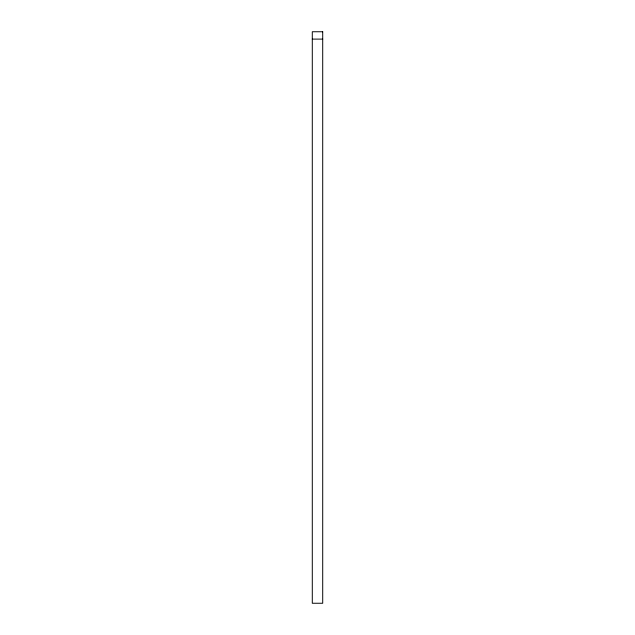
<?xml version="1.0" encoding="UTF-8"?>
<svg xmlns="http://www.w3.org/2000/svg" width="635" height="635" viewBox="0 0 635 635"><rect width="100%" height="100%" fill="white"/><g stroke="black" fill="none" stroke-linecap="round" stroke-linejoin="round"><path stroke-width="0.95" d="M312.293 39.108L322.707 39.108M322.707 31.75L312.293 31.75L312.293 603.25L322.707 603.25L322.707 31.75"/></g></svg>
